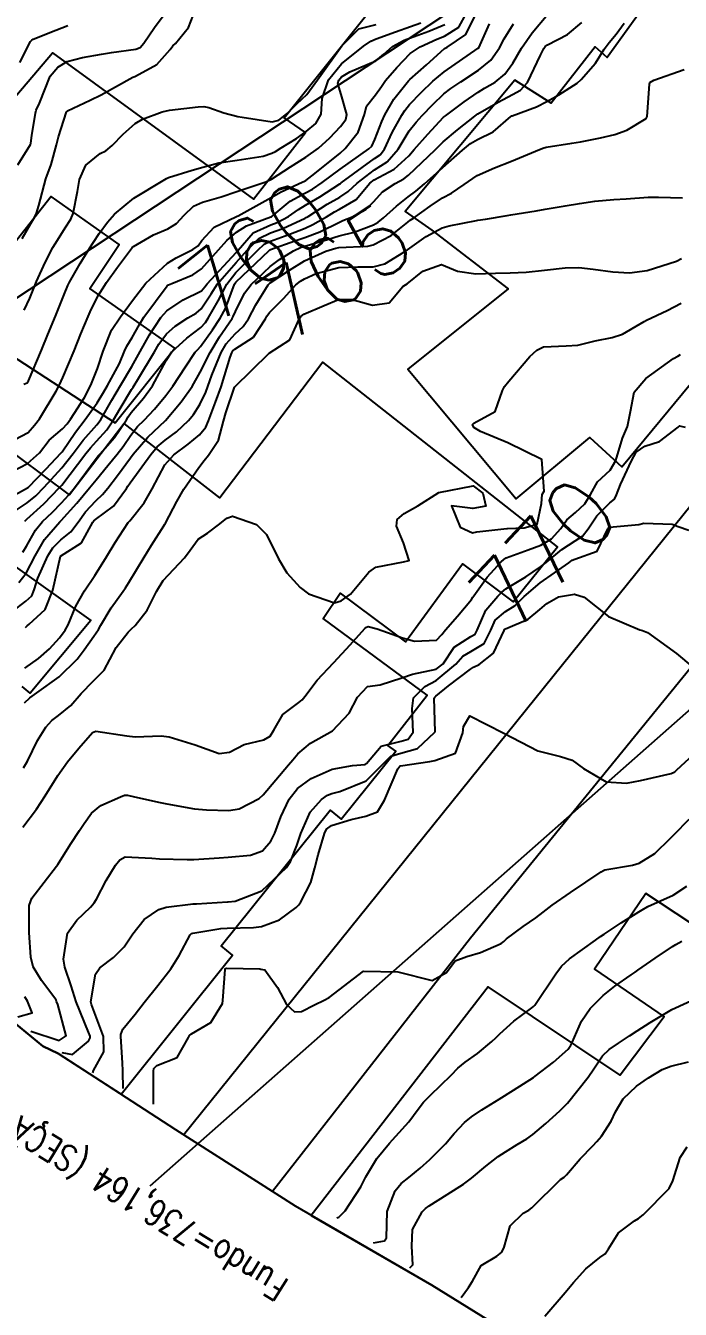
# Model space of a CAD drawing. Header units: metres. Extents: x 318500 to 325275, y 7408834 to 7428799.
# Drawn here: x 322818.7 to 322856.9, y 7421153.5 to 7421228.4 of the extents above; entities that cross this region are included whole.
import ezdxf
from ezdxf.enums import TextEntityAlignment as Align

# ---------------------------------------------------------------- set-up
doc = ezdxf.new("R2010")
doc.units = ezdxf.units.M
doc.header["$MEASUREMENT"] = 0
doc.linetypes.add('CONTINUO', pattern=[0])
for name, color, linetype in [('Area', 45, 'Continuous'), ('Cotas', 45, 'Continuous'), ('Curvas de Nivel 1m', 11, 'Continuous'), ('Curvas de Nivel 5m', 15, 'Continuous'), ('Edificações', 30, 'Continuous'), ('TEXTO', 45, 'Continuous'), ('Vias Primárias', 230, 'Continuous')]:
    doc.layers.add(name, color=color, linetype=linetype)
doc.styles.add('ROMANS', font='romans', dxfattribs={"height": 0.2})
doc.styles.add('Style-STANDARD', font='STANDARD.shx')

msp = doc.modelspace()

# ---------------------------------------------------------------- linework, layer by layer
at = {"layer": 'Area'}
msp.add_lwpolyline([(322846.937, 7421152.086), (322842.444, 7421154.873), (322834.494, 7421159.48), (322827.51, 7421163.94), (322820.64, 7421168.41), (322819.747, 7421168.829), (322818.095, 7421170.185), (322814.306, 7421172.468), (322810.095, 7421175.137), (322802.998, 7421179.649), (322799.79, 7421182.187), (322795.841, 7421184.842), (322788.698, 7421189.801), (322787.525, 7421190.614), (322782.113, 7421194.773), (322780.604, 7421195.985), (322773.041, 7421201.763), (322765.292, 7421208.04), (322762.537, 7421210.155), (322756.713, 7421214.558), (322752.371, 7421218.742)], dxfattribs=at)
at = {"layer": 'Curvas de Nivel 1m', "flags": 128}
for points, elevation in [([(322817.579, 7421200.732), (322818.839, 7421201.416), (322818.871, 7421201.438), (322818.901, 7421201.469), (322819.934, 7421202.537), (322820.794, 7421203.441), (322820.825, 7421203.477), (322820.861, 7421203.525), (322821.639, 7421204.668), (322822.214, 7421205.42), (322822.905, 7421206.386), (322823.292, 7421207.028), (322823.512, 7421207.404), (322824.215, 7421208.68), (322824.514, 7421209.394), (322824.649, 7421209.69), (322824.952, 7421210.192), (322825.379, 7421210.968), (322825.634, 7421211.38), (322826.998, 7421213.214), (322827.08, 7421213.278), (322827.272, 7421213.357), (322828.492, 7421213.858), (322829.009, 7421214.208), (322829.989, 7421215.325), (322830.479, 7421215.867), (322831.036, 7421216.346), (322831.616, 7421216.726), (322833.049, 7421217.243), (322833.077, 7421217.252), (322833.121, 7421217.279), (322834.179, 7421218.153), (322835.071, 7421218.64), (322835.471, 7421218.857), (322836.034, 7421219.246), (322837.088, 7421220.022), (322838.767, 7421221.205), (322838.93, 7421221.375), (322839.108, 7421221.765), (322839.516, 7421222.804), (322839.695, 7421223.194), (322840.226, 7421224.107), (322841.088, 7421225.181), (322841.123, 7421225.218), (322841.161, 7421225.256), (322842.124, 7421226.12), (322843.179, 7421227.062), (322843.341, 7421227.148), (322844.428, 7421227.895), (322845.024, 7421229.123)], 759), ([(322817.949, 7421202.379), (322818.854, 7421202.841), (322819.544, 7421203.46), (322820.118, 7421204.204), (322820.881, 7421204.872), (322821.156, 7421205.166), (322821.352, 7421205.433), (322822.179, 7421206.691), (322822.549, 7421207.416), (322822.93, 7421208.396), (322823.264, 7421209.407), (322823.747, 7421210.619), (322824.266, 7421211.401), (322824.98, 7421212.368), (322825.755, 7421213.379), (322827.012, 7421214.537), (322827.525, 7421214.845), (322828.503, 7421215.345), (322828.81, 7421215.555), (322829.028, 7421215.854), (322829.73, 7421216.639), (322831.049, 7421217.269), (322831.078, 7421217.281), (322831.131, 7421217.309), (322833.066, 7421218.377), (322833.643, 7421218.703), (322834.877, 7421219.262), (322835.015, 7421219.326), (322835.081, 7421219.373), (322835.615, 7421219.781), (322837.097, 7421220.966), (322837.39, 7421221.226), (322838.141, 7421222.189), (322838.516, 7421223.209), (322838.636, 7421223.709), (322839.147, 7421224.36), (322839.503, 7421224.849), (322839.742, 7421225.194), (322840.396, 7421225.959), (322841.176, 7421226.77), (322841.767, 7421227.171), (322842.736, 7421227.608), (322843.189, 7421227.782), (322844.012, 7421228.324), (322844.471, 7421229.131)], 758), ([(322818.286, 7421220.278), (322819.011, 7421221.471), (322819.036, 7421221.536), (322819.108, 7421221.993), (322819.304, 7421223.29), (322819.361, 7421223.467), (322819.552, 7421223.881), (322820.177, 7421225.455), (322820.621, 7421225.985), (322821.163, 7421226.303), (322822.051, 7421226.547), (322823.17, 7421226.736), (322823.745, 7421226.838), (322825.175, 7421227.025), (322825.427, 7421227.136), (322825.636, 7421227.383), (322826.261, 7421228.307), (322827.054, 7421229.362)], 753), ([(322818.532, 7421215.972), (322819.041, 7421216.858), (322819.276, 7421217.237), (322819.379, 7421217.465), (322819.498, 7421217.907), (322819.922, 7421219.457), (322820.227, 7421220.308), (322820.542, 7421221.448), (322820.649, 7421221.905), (322821.129, 7421223.373), (322821.155, 7421223.414), (322821.188, 7421223.439), (322822.499, 7421224.063), (322823.139, 7421224.368), (322824.986, 7421225.392), (322825.1, 7421225.442), (322825.151, 7421225.461), (322826.394, 7421226.139), (322827.175, 7421227.022), (322827.319, 7421227.218), (322827.483, 7421227.357), (322828.248, 7421228.295), (322828.65, 7421229.346)], 754), ([(322818.579, 7421197.677), (322818.788, 7421198.025), (322819.313, 7421198.952), (322819.728, 7421199.456), (322820.282, 7421199.985), (322820.827, 7421200.541), (322821.254, 7421201.014), (322821.588, 7421201.429), (322822.857, 7421203.139), (322822.977, 7421203.291), (322823.08, 7421203.408), (322823.918, 7421204.355), (322824.619, 7421205.393), (322824.72, 7421205.564), (322824.896, 7421205.822), (322825.622, 7421206.666), (322826.131, 7421207.372), (322826.935, 7421208.86), (322827.276, 7421209.357), (322828.148, 7421210.152), (322828.962, 7421210.776), (322829.225, 7421211.078), (322829.397, 7421211.334), (322829.971, 7421212.339), (322830.479, 7421213.318), (322831.007, 7421213.993), (322832.279, 7421215.291), (322832.664, 7421215.647), (322833.028, 7421215.828), (322834.097, 7421216.206), (322835.04, 7421216.587), (322835.504, 7421216.792), (322836.298, 7421217.241), (322836.753, 7421217.536), (322837.057, 7421217.697), (322838.017, 7421218.264), (322838.827, 7421219.204), (322839.082, 7421219.405), (322840.249, 7421220.028), (322841.096, 7421220.805), (322841.412, 7421221.175), (322842.208, 7421222.069), (322843.129, 7421223.056), (322843.176, 7421223.102), (322843.238, 7421223.148), (322844.318, 7421223.957), (322845.151, 7421224.522), (322845.523, 7421224.748), (322846.136, 7421225.11), (322846.703, 7421225.567), (322847.171, 7421226.222), (322847.668, 7421227.093), (322848.287, 7421227.99), (322849.21, 7421229.07)], 762), ([(322817.987, 7421194.232), (322818.75, 7421194.798), (322819.094, 7421195.126), (322819.236, 7421195.463), (322819.457, 7421196.149), (322820.036, 7421197.451), (322820.315, 7421197.92), (322820.794, 7421198.384), (322821.382, 7421198.85), (322821.795, 7421199.425), (322822.221, 7421200.017), (322822.829, 7421200.656), (322823.214, 7421201.027), (322823.538, 7421201.403), (322824.106, 7421202.139), (322824.858, 7421203.181), (322825.011, 7421203.388), (322825.867, 7421204.383), (322826.89, 7421205.36), (322827.818, 7421206.44), (322828.46, 7421207.345), (322828.928, 7421208.178), (322829.507, 7421209.331), (322830.041, 7421210.237), (322830.794, 7421211.313), (322830.856, 7421211.427), (322830.976, 7421211.72), (322831.513, 7421212.781), (322831.897, 7421213.297), (322833.011, 7421214.342), (322833.545, 7421214.744), (322834.374, 7421215.266), (322834.817, 7421215.468), (322835.024, 7421215.532), (322836.35, 7421215.92), (322837.033, 7421216.126), (322837.907, 7421216.347), (322839.044, 7421216.775), (322839.31, 7421216.934), (322839.629, 7421217.194), (322840.375, 7421217.872), (322841.069, 7421218.419), (322841.502, 7421218.745), (322842.007, 7421219.166), (322843.09, 7421220.123), (322844.23, 7421221.133), (322844.704, 7421221.528), (322845.11, 7421221.765), (322846.024, 7421222.203), (322847.06, 7421223.101), (322847.098, 7421223.132), (322847.131, 7421223.145), (322848.553, 7421223.665), (322849.144, 7421223.975), (322849.852, 7421224.357), (322850.921, 7421225.044), (322851.162, 7421225.252), (322851.991, 7421226.213), (322852.497, 7421227.027), (322852.782, 7421227.428), (322853.193, 7421227.915), (322853.656, 7421228.56)], 764), ([(322818.111, 7421204.238), (322818.878, 7421204.653), (322819.26, 7421205.089), (322819.547, 7421205.46), (322820.526, 7421207.066), (322820.72, 7421207.443), (322820.916, 7421207.868), (322821.56, 7421209.431), (322821.963, 7421210.417), (322822.377, 7421211.426), (322822.559, 7421211.84), (322822.982, 7421212.664), (322823.453, 7421213.413), (322824.105, 7421214.302), (322824.918, 7421215.392), (322824.962, 7421215.45), (322825.022, 7421215.512), (322826.202, 7421216.203), (322827.038, 7421216.535), (322827.543, 7421216.855), (322827.992, 7421217.351), (322828.531, 7421217.869), (322829.058, 7421218.097), (322830.154, 7421218.416), (322831.064, 7421218.723), (322832.76, 7421219.285), (322833.082, 7421219.438), (322834.194, 7421220.164), (322835.095, 7421220.726), (322835.82, 7421221.249), (322836.487, 7421221.861), (322837.119, 7421222.527), (322837.426, 7421222.925), (322837.486, 7421223.225), (322837.147, 7421224.394), (322836.949, 7421225.026), (322837.007, 7421225.232), (322837.162, 7421225.413), (322837.658, 7421225.715), (322839.172, 7421226.351), (322839.633, 7421226.737), (322840.155, 7421227.19), (322840.82, 7421227.549), (322841.188, 7421227.685), (322842.268, 7421228.09), (322843.2, 7421228.468)], 757), ([(322818.335, 7421195.903), (322818.77, 7421196.443), (322819.298, 7421197.462), (322819.845, 7421198.403), (322820.73, 7421199.441), (322820.771, 7421199.48), (322820.811, 7421199.522), (322821.728, 7421200.525), (322822.46, 7421201.416), (322822.845, 7421201.897), (322823.533, 7421202.723), (322824.074, 7421203.398), (322824.42, 7421203.842), (322824.877, 7421204.493), (322825.273, 7421204.996), (322825.648, 7421205.379), (322826.248, 7421206.021), (322826.912, 7421206.809), (322827.156, 7421207.118), (322827.332, 7421207.356), (322828.072, 7421208.489), (322828.636, 7421209.343), (322828.786, 7421209.498), (322828.945, 7421209.669), (322829.634, 7421210.655), (322830.089, 7421211.323), (322830.399, 7421211.898), (322830.918, 7421213.311), (322831.001, 7421213.431), (322832.947, 7421215.281), (322832.985, 7421215.316), (322833.021, 7421215.333), (322834.452, 7421215.842), (322835.032, 7421216.045), (322835.907, 7421216.377), (322837.046, 7421216.94), (322837.242, 7421217.032), (322837.761, 7421217.219), (322838.585, 7421217.68), (322839.064, 7421218.149), (322839.562, 7421218.706), (322840.297, 7421219.188), (322840.797, 7421219.469), (322841.085, 7421219.685), (322842.641, 7421221.157), (322842.868, 7421221.389), (322843.107, 7421221.624), (322843.941, 7421222.314), (322844.955, 7421223.123), (322845.056, 7421223.196), (322845.132, 7421223.248), (322846.311, 7421223.94), (322847.149, 7421224.379), (322847.61, 7421224.636), (322848.016, 7421225.087), (322848.776, 7421226.676), (322848.984, 7421227.073), (322849.063, 7421227.19), (322849.183, 7421227.291), (322850.351, 7421227.895), (322851.203, 7421228.589)], 763), ([(322818.395, 7421226.248), (322819.017, 7421227.472), (322819.09, 7421227.563), (322819.182, 7421227.621), (322820.491, 7421228.15), (322821.195, 7421228.417)], 752), ([(322818.626, 7421207.473), (322818.828, 7421207.554), (322818.913, 7421207.664), (322819.665, 7421209.459), (322820.034, 7421210.373), (322820.474, 7421211.447), (322820.983, 7421212.713), (322821.199, 7421213.227), (322821.299, 7421213.437), (322821.916, 7421214.521), (322822.475, 7421215.425), (322822.689, 7421215.759), (322823.033, 7421216.275), (322823.514, 7421216.942), (322823.926, 7421217.407), (322825.059, 7421218.331), (322826.765, 7421219.365), (322826.952, 7421219.482), (322827.073, 7421219.543), (322828.461, 7421219.964), (322829.082, 7421220.151), (322830.01, 7421220.402), (322831.089, 7421220.56), (322832.594, 7421220.789), (322833.097, 7421220.958), (322833.308, 7421221.068), (322833.654, 7421221.274), (322834.547, 7421221.827), (322835.114, 7421222.218), (322835.671, 7421222.702), (322835.974, 7421223.247), (322836.039, 7421224.143), (322836.415, 7421225.241), (322837.169, 7421226.171), (322838.45, 7421227.211), (322838.887, 7421227.502), (322839.186, 7421227.632), (322840.327, 7421228.054), (322841.198, 7421228.352), (322841.806, 7421228.566)], 756), ([(322818.682, 7421199.471), (322818.748, 7421199.534), (322818.812, 7421199.586), (322819.797, 7421200.484), (322820.722, 7421201.442), (322820.841, 7421201.58), (322822.256, 7421203.419), (322822.519, 7421203.761), (322822.871, 7421204.155), (322823.47, 7421204.815), (322823.869, 7421205.4), (322824.246, 7421206.05), (322824.917, 7421207.165), (322825.012, 7421207.295), (322825.076, 7421207.388), (322825.283, 7421207.744), (322826.248, 7421209.37), (322826.508, 7421209.805), (322826.956, 7421210.416), (322827.454, 7421210.864), (322828.203, 7421211.348), (322828.689, 7421211.628), (322828.978, 7421211.869), (322829.572, 7421212.751), (322829.941, 7421213.326), (322831.013, 7421214.571), (322831.666, 7421215.3), (322832.342, 7421215.979), (322833.035, 7421216.309), (322833.75, 7421216.563), (322835.049, 7421217.167), (322835.109, 7421217.199), (322835.218, 7421217.257), (322836.326, 7421217.976), (322837.068, 7421218.401), (322837.566, 7421218.729), (322838.083, 7421219.215), (322839.088, 7421219.981), (322839.825, 7421220.461), (322840.471, 7421221.186), (322840.7, 7421221.59), (322841.116, 7421222.266), (322841.522, 7421222.776), (322841.882, 7421223.169), (322842.497, 7421223.802), (322843.149, 7421224.416), (322843.558, 7421224.74), (322844.137, 7421225.135), (322845.167, 7421225.802), (322845.893, 7421226.392), (322846.385, 7421227.108), (322846.657, 7421227.636), (322847.201, 7421228.515)], 761), ([(322818.694, 7421190.898), (322819.487, 7421191.458), (322820.13, 7421192.028), (322820.719, 7421192.674), (322821.052, 7421193.108), (322821.224, 7421193.433), (322821.657, 7421194.516), (322822.174, 7421195.419), (322822.769, 7421196.296), (322823.196, 7421196.985), (322823.449, 7421197.403), (322823.961, 7421198.229), (322824.719, 7421199.391), (322824.763, 7421199.438), (322824.812, 7421199.493), (322825.649, 7421200.556), (322826.115, 7421201.371), (322826.854, 7421202.764), (322827.387, 7421203.352), (322828.231, 7421203.979), (322828.878, 7421204.515), (322829.251, 7421204.968), (322829.409, 7421205.332), (322829.817, 7421206.415), (322830.139, 7421207.322), (322830.674, 7421209.051), (322830.778, 7421209.312), (322830.837, 7421209.416), (322830.943, 7421209.517), (322832.027, 7421210.221), (322832.731, 7421211.284), (322832.81, 7421211.444), (322832.976, 7421211.668), (322833.783, 7421212.477), (322834.499, 7421213.265), (322834.771, 7421213.493), (322835.004, 7421213.628), (322835.694, 7421213.937), (322837.011, 7421214.285), (322838.128, 7421214.33), (322839.011, 7421214.316), (322839.704, 7421214.502), (322840.814, 7421215.182), (322840.938, 7421215.264), (322841.022, 7421215.314), (322842.111, 7421216.087), (322843.042, 7421216.606), (322843.46, 7421216.728), (322845.049, 7421217.029), (322845.125, 7421217.043), (322845.576, 7421217.115), (322846.829, 7421217.327), (322847.054, 7421217.362), (322848.537, 7421217.599), (322849.059, 7421217.697), (322850.22, 7421217.895), (322851.065, 7421218.025), (322851.946, 7421218.152), (322853.068, 7421218.251), (322853.786, 7421218.293), (322855.071, 7421218.4), (322855.664, 7421218.388), (322857.071, 7421218.344)], 766), ([(322818.671, 7421188.874), (322818.974, 7421189.167), (322819.386, 7421189.459), (322820.69, 7421190.392), (322821.735, 7421191.424), (322822.161, 7421191.966), (322822.72, 7421192.768), (322822.98, 7421193.154), (322823.128, 7421193.406), (322823.725, 7421194.421), (322824.433, 7421195.393), (322824.571, 7421195.583), (322824.765, 7421195.905), (322825.66, 7421197.377), (322826.087, 7421198.074), (322826.808, 7421199.21), (322826.867, 7421199.301), (322826.898, 7421199.359), (322827.557, 7421200.621), (322827.963, 7421201.343), (322828.853, 7421202.606), (322829.164, 7421203.02), (322829.413, 7421203.324), (322829.988, 7421204.209), (322830.288, 7421205.319), (322830.411, 7421205.803), (322830.92, 7421207.31), (322832.94, 7421209.28), (322834.162, 7421210.058), (322834.698, 7421211.263), (322834.801, 7421211.433), (322834.975, 7421211.568), (322836.16, 7421212.065), (322836.988, 7421212.42), (322837.796, 7421212.41), (322838.983, 7421212.093), (322839.943, 7421212.233), (322840.754, 7421213.182), (322840.91, 7421213.272), (322841.001, 7421213.326), (322841.915, 7421214.072), (322843.013, 7421214.457), (322843.946, 7421214.073), (322845.008, 7421213.922), (322846.16, 7421213.957), (322847.009, 7421213.973), (322847.939, 7421214.016), (322849.011, 7421214.123), (322850.231, 7421214.27), (322851.012, 7421214.278), (322851.863, 7421214.18), (322853.01, 7421214.04), (322853.979, 7421213.975), (322855.011, 7421214.113), (322856.718, 7421214.665), (322857.018, 7421214.806)], 767), ([(322818.616, 7421185.074), (322818.853, 7421185.467), (322819.43, 7421186.666), (322819.908, 7421187.451), (322820.265, 7421187.837), (322820.66, 7421188.131), (322821.377, 7421188.722), (322821.986, 7421189.42), (322822.687, 7421190.139), (322823.324, 7421190.773), (322823.655, 7421191.4), (322824.014, 7421192.093), (322824.724, 7421193.001), (322824.924, 7421193.19), (322825.135, 7421193.384), (322825.837, 7421194.281), (322826.374, 7421195.366), (322826.766, 7421196.006), (322828.017, 7421197.341), (322828.339, 7421197.784), (322828.796, 7421198.419), (322829.35, 7421198.776), (322830.065, 7421199.317), (322830.48, 7421199.648), (322830.817, 7421199.762), (322832.2, 7421199.289), (322832.801, 7421198.695), (322833.486, 7421197.269), (322833.978, 7421196.467), (322834.763, 7421195.597), (322835.247, 7421195.245), (322836.752, 7421194.704), (322837.146, 7421194.832), (322837.69, 7421195.216), (322838.773, 7421196.509), (322839.172, 7421196.8), (322840.779, 7421197.109), (322841.114, 7421197.175), (322840.796, 7421198.221), (322840.371, 7421199.184), (322840.426, 7421199.573), (322840.821, 7421199.922), (322841.631, 7421200.365), (322842.84, 7421201.15), (322844.844, 7421201.537), (322845.409, 7421201.114), (322845.593, 7421200.348), (322844.826, 7421200.209), (322843.592, 7421200.375), (322844.088, 7421199.131), (322844.805, 7421198.802), (322845.069, 7421198.855), (322846.809, 7421199.04), (322846.865, 7421199.043), (322847.824, 7421199.085), (322848.58, 7421199.307), (322848.832, 7421200.517), (322848.883, 7421201.026), (322848.889, 7421201.069), (322849.005, 7421201.231), (322848.86, 7421203.07), (322846.874, 7421204.043), (322845.283, 7421204.717), (322844.888, 7421204.955), (322844.823, 7421205.121), (322844.843, 7421205.168), (322844.891, 7421205.199), (322846.137, 7421205.872), (322846.571, 7421207.103), (322846.682, 7421207.343), (322846.926, 7421207.652), (322848.166, 7421209.082), (322848.57, 7421209.451), (322848.949, 7421209.658), (322850.288, 7421209.711), (322850.951, 7421209.754), (322851.975, 7421210.01), (322852.958, 7421210.201), (322853.571, 7421210.4), (322854.591, 7421210.996), (322854.831, 7421211.133), (322854.973, 7421211.203), (322856.175, 7421211.779), (322856.989, 7421212.198)], 768), ([(322818.572, 7421181.617), (322819.374, 7421182.672), (322819.886, 7421183.451), (322820.612, 7421184.635), (322821.184, 7421185.432), (322821.836, 7421186.218), (322822.646, 7421187.145), (322822.83, 7421187.225), (322824.643, 7421186.936), (322825.129, 7421186.896), (322826.644, 7421186.939), (322827.108, 7421186.888), (322828.636, 7421186.421), (322830.028, 7421185.917), (322830.63, 7421185.994), (322831.487, 7421186.447), (322832.642, 7421186.714), (322832.998, 7421186.921), (322833.223, 7421187.271), (322833.741, 7421188.187), (322834.675, 7421188.891), (322834.878, 7421189.047), (322835.027, 7421189.247), (322835.743, 7421190.186), (322836.7, 7421191.201), (322836.726, 7421191.23), (322837.676, 7421192.255), (322838.537, 7421193.203), (322838.635, 7421193.298), (322838.732, 7421193.319), (322839.245, 7421193.195), (322840.722, 7421192.664), (322841.422, 7421192.467), (322842.721, 7421192.533), (322843.018, 7421192.853), (322843.246, 7421193.142), (322843.937, 7421193.937), (322844.757, 7421194.904), (322844.84, 7421195.038), (322844.882, 7421195.119), (322845.676, 7421196.206), (322846.485, 7421197.103), (322846.635, 7421197.248), (322846.784, 7421197.334), (322848.059, 7421197.813), (322848.795, 7421198.07), (322849.415, 7421198.446), (322849.963, 7421199.053), (322850.312, 7421199.553), (322850.824, 7421199.981), (322851.37, 7421200.496), (322851.698, 7421201.031), (322852.11, 7421201.765), (322852.854, 7421202.453), (322853.169, 7421203.015), (322853.575, 7421204.314), (322853.86, 7421205.005), (322854.03, 7421205.877), (322854.256, 7421207), (322854.928, 7421207.809), (322856.55, 7421208.966), (322856.797, 7421209.107), (322856.944, 7421209.198)], 769), ([(322820.85, 7421168.46), (322821.469, 7421168.349), (322822.406, 7421169.123), (322822.512, 7421169.306), (322822.508, 7421169.409), (322822.413, 7421169.643), (322821.692, 7421171.421), (322821.384, 7421172.36), (322821.031, 7421173.431), (322820.942, 7421173.908), (322821.173, 7421175.43), (322821.732, 7421176.191), (322822.513, 7421176.937), (322822.731, 7421177.194), (322822.866, 7421177.407), (322823.439, 7421178.493), (322823.99, 7421179.396), (322824.232, 7421179.706), (322824.547, 7421179.878), (322826.101, 7421179.812), (322826.546, 7421179.774), (322828.159, 7421179.722), (322828.546, 7421179.728), (322830.038, 7421179.824), (322830.548, 7421179.869), (322831.86, 7421179.98), (322832.554, 7421180.23), (322833.046, 7421180.79), (322833.276, 7421181.269), (322833.634, 7421182.214), (322834.112, 7421183.257), (322834.606, 7421183.87), (322835.403, 7421184.451), (322836.618, 7421184.996), (322837.803, 7421185.212), (322838.556, 7421185.266), (322838.622, 7421185.336), (322839.481, 7421186.344), (322840.642, 7421186.636), (322841.064, 7421186.746), (322841.346, 7421187.163), (322841.289, 7421188.545), (322841.37, 7421189.163), (322842.023, 7421189.821), (322842.69, 7421190.179), (322843.85, 7421191.133), (322844.246, 7421191.588), (322844.711, 7421191.874), (322845.487, 7421192.343), (322845.875, 7421193.109), (322846.143, 7421193.702), (322846.747, 7421194.206), (322847.297, 7421194.546), (322847.837, 7421195.084), (322848.768, 7421195.887), (322850.43, 7421197.045), (322850.629, 7421197.195), (322850.783, 7421197.268), (322852.084, 7421197.734), (322852.719, 7421199.021), (322852.748, 7421199.083), (322852.811, 7421199.119), (322854.525, 7421199.283), (322854.815, 7421199.355), (322856.47, 7421199.31), (322856.813, 7421199.165), (322857.437, 7421198.954)], 771), ([(322822.65, 7421167.27), (322822.7, 7421167.407), (322823.3, 7421168.497), (322823.276, 7421169.401), (322822.581, 7421171.265), (322822.537, 7421171.409), (322822.823, 7421173.04), (322823.065, 7421173.404), (322823.861, 7421174.004), (322824.479, 7421174.631), (322824.997, 7421175.382), (322825.66, 7421176.215), (322826.512, 7421176.806), (322826.931, 7421176.936), (322828.517, 7421177.137), (322828.701, 7421177.145), (322830.519, 7421177.261), (322830.565, 7421177.264), (322830.97, 7421177.303), (322832.526, 7421177.901), (322833.969, 7421179.259), (322834.189, 7421179.612), (322834.559, 7421180.541), (322834.738, 7421181.077), (322834.791, 7421181.248), (322835.335, 7421182.496), (322835.999, 7421183.236), (322836.353, 7421183.482), (322836.604, 7421183.588), (322837.071, 7421183.689), (322838.611, 7421184.317), (322839.49, 7421185.187), (322840.043, 7421185.765), (322840.631, 7421185.931), (322841.595, 7421186.201), (322842.613, 7421187.15), (322842.626, 7421187.175), (322842.579, 7421189.151), (322842.621, 7421189.21), (322842.681, 7421189.256), (322843.413, 7421189.865), (322844.697, 7421190.838), (322844.868, 7421190.949), (322845.208, 7421191.115), (322846.044, 7421191.772), (322846.654, 7421193.101), (322846.676, 7421193.155), (322846.731, 7421193.191), (322848.065, 7421193.755), (322848.749, 7421194.32), (322849.156, 7421194.662), (322849.828, 7421195.054), (322850.762, 7421195.225), (322851.322, 7421195.034), (322852.743, 7421193.906), (322854.588, 7421193.136), (322854.732, 7421193.103), (322855.031, 7421192.985), (322856.712, 7421191.754), (322857.673, 7421190.95)], 772), ([(322824.42, 7421166.36), (322824.418, 7421167.351), (322824.416, 7421167.389), (322824.387, 7421167.864), (322824.287, 7421169.391), (322824.287, 7421169.516), (322824.416, 7421169.812), (322825.121, 7421170.688), (322825.657, 7421171.372), (322826.45, 7421172.371), (322827.201, 7421173.349), (322827.692, 7421174.122), (322828.346, 7421175.332), (322828.422, 7421175.4), (322828.491, 7421175.42), (322830.121, 7421175.688), (322830.496, 7421175.717), (322832.031, 7421175.753), (322832.498, 7421175.805), (322833.557, 7421176.211), (322834.515, 7421176.917), (322834.683, 7421177.083), (322834.801, 7421177.247), (322835.384, 7421178.389), (322835.621, 7421179.239), (322835.799, 7421179.99), (322836.171, 7421181.234), (322836.303, 7421181.504), (322836.577, 7421181.713), (322837.738, 7421182.058), (322838.586, 7421182.259), (322839.266, 7421182.514), (322839.669, 7421183.184), (322840.463, 7421185.017), (322840.574, 7421185.171), (322840.598, 7421185.193), (322840.62, 7421185.201), (322842.322, 7421185.455), (322842.625, 7421185.51), (322843.826, 7421185.938), (322844.258, 7421187.126), (322844.297, 7421187.484), (322844.665, 7421188.11), (322846.65, 7421187.1), (322848.635, 7421186.062), (322849.943, 7421185.738), (322850.627, 7421185.528), (322851.3, 7421185.033), (322852.612, 7421184.269), (322853.796, 7421184.186), (322854.614, 7421184.34), (322856.398, 7421184.744), (322856.619, 7421184.844), (322856.681, 7421184.898), (322856.729, 7421184.959), (322857.718, 7421185.865)], 773), ([(322826.2, 7421165.44), (322826.2, 7421165.524), (322826.192, 7421167.363), (322826.219, 7421167.526), (322826.385, 7421167.698), (322827.571, 7421168.164), (322828.245, 7421169.332), (322828.301, 7421169.442), (322828.413, 7421169.54), (322829.536, 7421170.206), (322830.221, 7421171.312), (322830.253, 7421171.501), (322830.385, 7421173.311), (322830.409, 7421173.362), (322830.461, 7421173.379), (322832.404, 7421173.338), (322832.461, 7421173.329), (322832.691, 7421173.277), (322833.442, 7421172.257), (322833.957, 7421171.257), (322834.434, 7421170.828), (322834.827, 7421170.853), (322835.585, 7421171.239), (322836.16, 7421171.516), (322836.444, 7421171.673), (322838.46, 7421173.2), (322840.46, 7421173.17), (322842.455, 7421172.669), (322843.306, 7421173.137), (322843.795, 7421173.806), (322844.474, 7421174.069), (322845.286, 7421174.3), (322846.486, 7421174.821), (322846.636, 7421174.94), (322846.793, 7421175.087), (322847.772, 7421175.806), (322848.509, 7421176.313), (322848.933, 7421176.645), (322849.466, 7421177.056), (322850.528, 7421177.801), (322852.318, 7421179.013), (322852.464, 7421179.089), (322852.542, 7421179.114), (322854.149, 7421179.393), (322854.548, 7421179.519), (322855.45, 7421180.083), (322856.36, 7421180.963), (322856.468, 7421181.065), (322856.573, 7421181.177), (322857.462, 7421182.076)], 774), ([(322839.03, 7421157.34), (322839.676, 7421157.468), (322839.789, 7421157.645), (322839.839, 7421159.177), (322840.292, 7421160.38), (322840.653, 7421160.81), (322841.1, 7421161.162), (322841.763, 7421161.701), (322842.316, 7421162.211), (322842.794, 7421162.672), (322843.233, 7421163.136), (322843.747, 7421163.721), (322844.349, 7421164.367), (322844.757, 7421164.711), (322845.359, 7421165.105), (322846.366, 7421165.728), (322847.201, 7421166.252), (322848.379, 7421167.004), (322848.476, 7421167.069), (322849.542, 7421167.904), (322850.404, 7421168.661), (322850.56, 7421168.886), (322850.63, 7421169.037), (322851.167, 7421170.291), (322851.678, 7421171.021), (322852.448, 7421171.783), (322853.128, 7421172.329), (322854.073, 7421172.994), (322854.299, 7421173.155), (322854.464, 7421173.268), (322855.466, 7421173.966), (322856.485, 7421174.644), (322856.68, 7421174.764), (322857.027, 7421174.955)], 776), ([(322841.16, 7421155.88), (322841.327, 7421156.066), (322841.273, 7421157.16), (322841.304, 7421158.12), (322841.868, 7421159.154), (322842.076, 7421159.358), (322842.284, 7421159.515), (322843.333, 7421160.177), (322844.297, 7421160.777), (322844.758, 7421161.113), (322845.592, 7421161.82), (322846.319, 7421162.386), (322846.74, 7421162.669), (322847.422, 7421163.079), (322847.986, 7421163.423), (322848.339, 7421163.676), (322849.085, 7421164.323), (322849.902, 7421165.047), (322850.365, 7421165.508), (322851.573, 7421167.022), (322851.893, 7421167.512), (322852.399, 7421168.259), (322852.782, 7421168.629), (322853.341, 7421169.001), (322853.981, 7421169.43), (322854.421, 7421169.732), (322855.189, 7421170.218), (322856.44, 7421170.96), (322858.449, 7421171.875)], 777), ([(322818.273, 7421170.543), (322819.12, 7421170.77), (322818.846, 7421171.464), (322818.685, 7421171.709)], 769), ([(322844.15, 7421154.15), (322844.582, 7421154.748), (322844.814, 7421155.111), (322845.321, 7421156.016), (322846.242, 7421156.578), (322846.526, 7421156.807), (322846.669, 7421157.086), (322847.011, 7421158.341), (322847.764, 7421159.075), (322848.098, 7421159.255), (322848.283, 7421159.388), (322849.953, 7421161.045), (322850.156, 7421161.188), (322850.304, 7421161.318), (322851.092, 7421162.255), (322851.827, 7421163.018), (322852.078, 7421163.27), (322852.338, 7421163.57), (322852.912, 7421164.444), (322853.163, 7421165.002), (322853.609, 7421165.756), (322854.375, 7421166.484), (322855.084, 7421166.979), (322855.887, 7421167.468), (322856.391, 7421167.664), (322857.424, 7421167.915)], 778), ([(322849.03, 7421153.058), (322850.214, 7421154.454), (322850.707, 7421155.033), (322851.423, 7421155.832), (322852.242, 7421156.495), (322852.549, 7421156.703), (322852.758, 7421157.005), (322853.331, 7421157.932), (322854.274, 7421158.622), (322854.495, 7421158.769), (322854.764, 7421158.983), (322856.296, 7421160.527), (322856.508, 7421160.957), (322856.94, 7421162.331), (322857.339, 7421162.945)], 779)]:
    msp.add_lwpolyline(points, dxfattribs=dict(at, elevation=elevation))
at = {"layer": 'Curvas de Nivel 5m', "flags": 128}
for points, elevation in [([(322818.179, 7421200.117), (322818.826, 7421200.556), (322819.334, 7421200.961), (322819.821, 7421201.455), (322820.851, 7421202.583), (322821.516, 7421203.43), (322822.09, 7421204.204), (322822.885, 7421205.109), (322823.028, 7421205.269), (322823.123, 7421205.408), (322823.769, 7421206.539), (322824.273, 7421207.396), (322824.931, 7421208.503), (322825.427, 7421209.383), (322825.965, 7421210.365), (322826.629, 7421211.365), (322826.976, 7421211.756), (322827.934, 7421212.403), (322828.994, 7421212.922), (322829.187, 7421213.148), (322829.323, 7421213.335), (322831.019, 7421215.167), (322831.134, 7421215.308), (322832.02, 7421216.311), (322833.043, 7421216.78), (322833.413, 7421216.907), (322834.074, 7421217.27), (322834.651, 7421217.669), (322835.06, 7421217.916), (322835.901, 7421218.414), (322837.079, 7421219.168), (322837.116, 7421219.193), (322837.157, 7421219.229), (322839.094, 7421220.64), (322839.42, 7421220.873), (322839.679, 7421221.194), (322840.133, 7421222.172), (322840.683, 7421223.184), (322840.86, 7421223.457), (322841.139, 7421223.8), (322841.817, 7421224.503), (322842.5, 7421225.16), (322843.166, 7421225.711), (322845.143, 7421227.084), (322845.18, 7421227.106), (322845.806, 7421228.509)], 760), ([(322818.648, 7421211.798), (322818.98, 7421212.497), (322819.375, 7421213.464), (322819.876, 7421214.588), (322820.331, 7421215.45), (322820.591, 7421215.883), (322821.037, 7421216.594), (322821.368, 7421217.114), (322821.512, 7421217.435), (322821.764, 7421218.732), (322821.878, 7421219.432), (322822.246, 7421220.265), (322823.093, 7421220.935), (322823.413, 7421221.098), (322823.787, 7421221.41), (322824.434, 7421222.076), (322825.119, 7421222.69), (322825.562, 7421222.945), (322826.711, 7421223.366), (322827.131, 7421223.469), (322828.808, 7421223.669), (322829.133, 7421223.686), (322829.427, 7421223.63), (322830.294, 7421223.323), (322831.127, 7421223.111), (322831.371, 7421223.062), (322833.123, 7421222.781), (322833.518, 7421222.882), (322833.995, 7421223.271), (322834.556, 7421223.845), (322835.141, 7421224.385), (322835.76, 7421225.251), (322837.18, 7421227.23), (322838.188, 7421228.222), (322839.199, 7421228.474)], 755), ([(322818.727, 7421193.265), (322818.822, 7421193.376), (322818.939, 7421193.467), (322819.867, 7421194.329), (322820.318, 7421195.447), (322820.78, 7421197.44), (322822.003, 7421198.211), (322822.666, 7421199.412), (322822.72, 7421199.503), (322822.813, 7421199.583), (322823.866, 7421200.358), (322824.619, 7421201.392), (322824.707, 7421201.526), (322824.843, 7421201.711), (322826.036, 7421203.372), (322826.412, 7421203.821), (322826.873, 7421204.211), (322827.536, 7421204.694), (322828.234, 7421205.347), (322828.531, 7421205.709), (322828.904, 7421206.298), (322829.246, 7421207.004), (322829.368, 7421207.333), (322829.594, 7421207.998), (322830.149, 7421209.322), (322830.44, 7421209.825), (322830.957, 7421210.423), (322831.423, 7421210.843), (322831.744, 7421211.298), (322832.166, 7421212.108), (322832.882, 7421213.282), (322833.001, 7421213.396), (322834.144, 7421214.133), (322835.014, 7421214.681), (322836.258, 7421215.241), (322836.834, 7421215.422), (322837.023, 7421215.457), (322838.7, 7421215.529), (322839.026, 7421215.6), (322840.062, 7421216.163), (322841.046, 7421216.934), (322841.181, 7421217.045), (322841.37, 7421217.175), (322842.352, 7421217.869), (322843.068, 7421218.346), (322843.585, 7421218.63), (322844.327, 7421219.131), (322845.085, 7421219.658), (322846.091, 7421220.108), (322847.094, 7421220.501), (322848.49, 7421221.079), (322848.917, 7421221.259), (322849.104, 7421221.313), (322850.605, 7421221.55), (322851.109, 7421221.628), (322852.289, 7421221.851), (322853.115, 7421222.049), (322853.824, 7421222.305), (322854.954, 7421222.993), (322855.014, 7421223.11), (322855.137, 7421224.99), (322855.161, 7421225.079), (322855.403, 7421225.227), (322857.169, 7421225.841)], 765), ([(322819.04, 7421169.7), (322820.686, 7421169.156), (322821.098, 7421169.43), (322820.608, 7421171.267), (322820.544, 7421171.438), (322820.517, 7421171.515), (322820.442, 7421171.639), (322819.662, 7421172.662), (322819.185, 7421173.459), (322819.039, 7421174.032), (322818.938, 7421175.463), (322818.946, 7421177.031), (322819.09, 7421177.461), (322820.539, 7421179.34), (322820.607, 7421179.439), (322821.358, 7421180.628), (322821.881, 7421181.42), (322822.16, 7421181.832), (322822.585, 7421182.425), (322823.118, 7421182.879), (322824.271, 7421183.393), (322824.514, 7421183.478), (322824.601, 7421183.484), (322824.684, 7421183.472), (322825.094, 7421183.383), (322826.596, 7421183.06), (322826.971, 7421182.978), (322828.59, 7421182.687), (322829.282, 7421182.63), (322830.589, 7421182.585), (322831.204, 7421182.687), (322832.367, 7421183.283), (322832.602, 7421183.495), (322834.076, 7421185.258), (322834.329, 7421185.55), (322834.63, 7421185.885), (322835.359, 7421186.523), (322836.65, 7421187.23), (322837.619, 7421188.263), (322838.096, 7421189.209), (322838.686, 7421189.819), (322839.42, 7421189.922), (322840.692, 7421190.33), (322841.316, 7421190.542), (322842.697, 7421190.842), (322843.093, 7421191.144), (322843.736, 7421192.113), (322844.724, 7421192.737), (322844.961, 7421192.883), (322845.086, 7421193.116), (322845.585, 7421194.274), (322846.296, 7421195.105), (322846.531, 7421195.333), (322846.764, 7421195.532), (322847.924, 7421196.235), (322848.777, 7421196.813), (322849.11, 7421197.065), (322850.026, 7421197.817), (322850.799, 7421198.324), (322851.241, 7421198.598), (322851.557, 7421199.033), (322852.064, 7421199.785), (322852.833, 7421200.552), (322853.092, 7421200.76), (322853.217, 7421201.014), (322853.444, 7421201.609), (322854.098, 7421203.001), (322854.361, 7421203.505), (322854.873, 7421203.863), (322855.73, 7421204.124), (322856.817, 7421204.961), (322856.846, 7421205.005), (322856.891, 7421205.036), (322857.228, 7421204.957)], 770), ([(322836.9, 7421158.81), (322837.017, 7421158.848), (322837.381, 7421159.213), (322838.294, 7421160.609), (322838.59, 7421161.196), (322839.23, 7421162.273), (322839.979, 7421163.175), (322840.145, 7421163.361), (322840.336, 7421163.572), (322841.095, 7421164.416), (322841.651, 7421165.157), (322841.954, 7421165.564), (322842.368, 7421165.96), (322843.571, 7421167.132), (322843.965, 7421167.548), (322844.392, 7421167.893), (322845.105, 7421168.403), (322845.95, 7421169.097), (322846.185, 7421169.322), (322846.417, 7421169.551), (322847.23, 7421170.28), (322848.268, 7421171.072), (322848.367, 7421171.144), (322848.442, 7421171.221), (322849.679, 7421173.052), (322850.013, 7421173.5), (322850.473, 7421173.93), (322851.991, 7421175.017), (322852.285, 7421175.221), (322852.495, 7421175.369), (322853.483, 7421176.023), (322854.515, 7421176.668), (322854.715, 7421176.789), (322855.054, 7421176.982), (322856.527, 7421177.653), (322857.314, 7421178.17)], 775)]:
    msp.add_lwpolyline(points, dxfattribs=dict(at, elevation=elevation))
at = {"layer": 'Edificações'}
for points in [[(322855.872, 7421230.984), (322852.674, 7421226.54), (322851.972, 7421227.163), (322849.397, 7421223.888), (322847.291, 7421225.214), (322840.886, 7421217.556), (322842.446, 7421216.464), (322846.893, 7421213.033), (322841.042, 7421208.354), (322847.363, 7421200.773), (322851.653, 7421204.36), (322853.526, 7421202.644), (322865.079, 7421216.617), (322875.619, 7421228.876), (322877.881, 7421227.082), (322882.57, 7421232.784)], [(322817.349, 7421223.328), (322820.3, 7421226.821), (322832.027, 7421218.283), (322835.064, 7421222.167), (322833.822, 7421223.021), (322839.886, 7421230.636)], [(322816.657, 7421209.957), (322823.957, 7421205.222), (322827.452, 7421209.569), (322822.481, 7421213.07), (322824.189, 7421215.632), (322820.229, 7421218.426), (322818.21, 7421215.865)], [(322818.095, 7421170.185), (322819.747, 7421168.829), (322820.64, 7421168.41), (322824.302, 7421166.027), (322830.817, 7421174.144), (322830.144, 7421174.684), (322836.499, 7421182.602), (322837.151, 7421182.079), (322840.341, 7421186.053), (322839.867, 7421186.388), (322842.176, 7421189.321), (322836.105, 7421193.79), (322837.089, 7421195.267), (322840.906, 7421192.437), (322844.23, 7421196.99), (322847.185, 7421194.775), (322849.771, 7421197.974), (322836.084, 7421208.756), (322830.06, 7421200.83), (322824.482, 7421205.172), (322821.301, 7421201.018), (322813.987, 7421206.47)], [(322868.108, 7421169.052), (322854.932, 7421177.737), (322851.94, 7421173.323), (322856, 7421170.547), (322853.436, 7421167.13), (322845.734, 7421172.285), (322835.407, 7421158.951), (322842.444, 7421154.873), (322846.937, 7421152.086)]]:
    msp.add_lwpolyline(points, dxfattribs=at)
msp.add_lwpolyline([(322804.458, 7421206.573), (322822.539, 7421193.684), (322819.008, 7421189.429), (322818.537, 7421189.822, 0.640681)], format="xyb", dxfattribs=at)
at = {"layer": 'TEXTO', "linetype": 'CONTINUO'}
for points in [[(323003.295, 7421334.985, 0), (322784.504, 7421190.212, 0)], [(323014.179, 7421326.797, 0), (322825.988, 7421160.662, 0)]]:
    msp.add_polyline3d(points, dxfattribs=at)
at = {"layer": 'Vias Primárias'}
for points in [[(323715.644, 7420145.548, 0), (323709.04, 7420132.939)], [(323831.088, 7420001.787, 0), (323833.844, 7420008.443, 0.220888)], [(322827.952, 7421163.658), (322865.725, 7421210.556), (322885.943, 7421233.393), (322889.045, 7421236.572), (322892.305, 7421239.064), (322896.337, 7421241.885), (322897.104, 7421242.396, 0.317947), (322897.744, 7421244.057, 0.1565), (322895.826, 7421247.124), (322892.18, 7421249.626), (322880.034, 7421255.696), (322873.052, 7421259.093), (322863.143, 7421263.757), (322847.197, 7421271.531, 0.293856), (322841.149, 7421270.814), (322834.465, 7421262.286), (322820.653, 7421246.659), (322805.02, 7421229.218), (322792.683, 7421215.724), (322786.108, 7421207.839), (322777.793, 7421198.132)], [(322891.058, 7421120.367), (322914.349, 7421140.164), (322959.423, 7421179.296), (322971.863, 7421189.513, 0.308962), (322974.103, 7421197.186, 0.112994), (322970.255, 7421203.598, 0.058394), (322964.817, 7421208.074), (322936.178, 7421223.756), (322910.076, 7421237.525, 0.215856), (322902.055, 7421238.009, 0.084718), (322894.941, 7421233.803), (322880.999, 7421218.058), (322863.154, 7421197.802), (322844.697, 7421175.133), (322833.133, 7421160.349)]]:
    msp.add_lwpolyline(points, format="xyb", dxfattribs=at)

# ---------------------------------------------------------------- texts
at = {"layer": 'Cotas', "style": 'Style-STANDARD'}
for s, rotation, p in [('760', 38.10592, (322832.185, 7421215.261, 760)), ('765', 34.14754, (322836.744, 7421214.054, 765)), ('770', 46.89257, (322848.936, 7421197.617, 770))]:
    msp.add_text(s, height=4, rotation=rotation, dxfattribs=at).set_placement(p, align=Align.MIDDLE_CENTER)
at = {"layer": 'TEXTO', "style": 'ROMANS', "width": 0.8}
msp.add_text('Fundo=736,164 (SEÇÃO MONTANTE)', height=1.5, rotation=148.36484, dxfattribs=at).set_placement((322834.167, 7421155.142))

doc.saveas('drawing.dxf')
